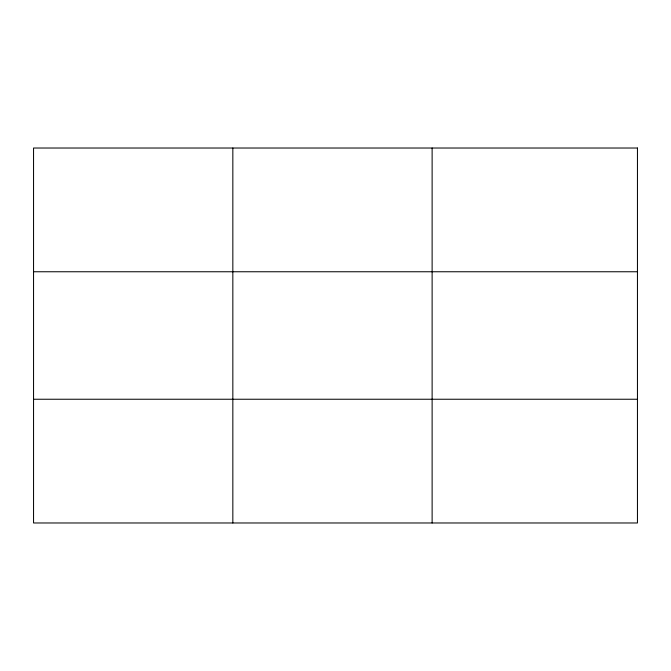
<?xml version="1.0" encoding="UTF-8"?>
<svg xmlns="http://www.w3.org/2000/svg" width="671" height="671" viewBox="0 0 671 671"><rect width="100%" height="100%" fill="white"/><g stroke="black" fill="none" stroke-linecap="round" stroke-linejoin="round"><path stroke-width="1.01" d="M232.837 522.977L232.837 148.023M432.124 522.977L432.124 148.023M33.55 271.755L637.45 271.755M33.55 399.245L637.45 399.245M637.45 148.023L637.45 522.977L33.55 522.977L33.55 148.023L637.45 148.023"/></g></svg>
